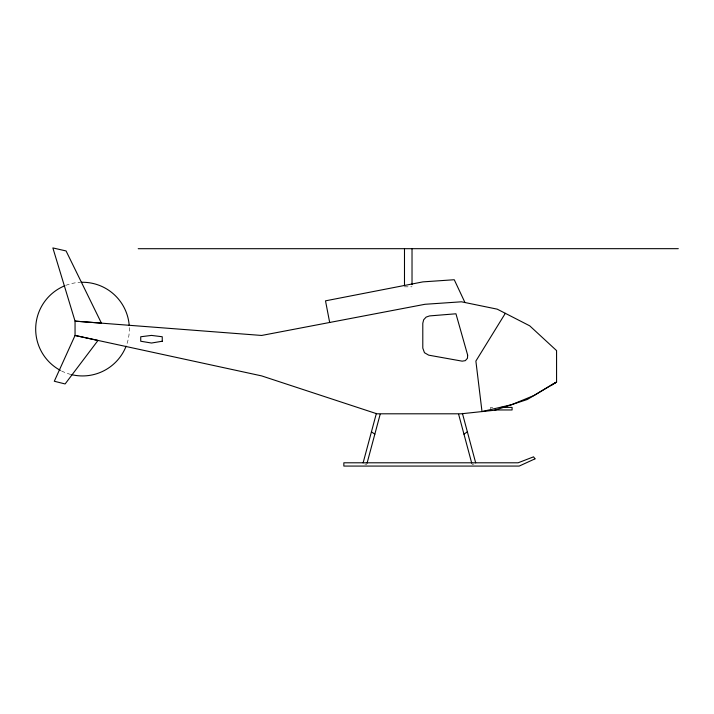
<?xml version="1.0" encoding="UTF-8"?>
<svg xmlns="http://www.w3.org/2000/svg" width="714" height="714" viewBox="0 0 714 714"><rect width="100%" height="100%" fill="white"/><g stroke="black" fill="none" stroke-linecap="round" stroke-linejoin="round"><path stroke-width="0.54" stroke-dasharray="3.57 2.68" d="M472.034 464.305L473.98 464.055M404.49 286.814L412.023 286.814M492.74 407.382L490.589 407.382L490.589 409.961M364.809 464.055L366.764 464.305M129.332 327.619A46.847 46.829 -46.9 0 1 126.521 345.121M70.748 374.439A46.847 46.829 -46.9 0 1 61.368 370.896M65.822 285.341A46.847 46.829 -46.9 0 1 79.932 282.333"/><path stroke-width="1.07" d="M363.114 462.877L376.376 413.388M367.05 463.225L380.151 414.334M505.325 313.321L475.881 361.079L482.004 411.576L511.599 404.686L534.134 395.449L549.655 386.024M463.957 434.166L467.367 431.827M550.565 385.747L556.572 382.044L556.572 350.601L529.717 325.825L497.212 309.153L461.422 301.799L424.973 304.289L261.627 335.455L75.05 321.13L52.863 247.928L66.072 250.944L101.406 323.103L75.05 321.13L75.05 335.455L54.3 381.249L65.117 383.953L97.988 340.462L75.05 335.455L261.627 375.894L376.921 413.799L461.19 413.799L495.007 410.184L527.289 399.483L556.572 382.061M550.565 385.471L556.572 382.044M138.213 248.704L678.3 248.668M501.335 407.382L512.09 407.382L512.09 409.961L494.891 409.961M371.432 431.827L374.841 434.166M464.957 302.522L454.256 279.736L422.911 281.878L325.504 300.844L329.672 322.469M462.422 413.388L475.685 462.877M458.647 414.334L471.749 463.225M412.023 248.686L412.023 284.636M404.49 248.686L404.49 285.725M81.039 282.289A46.847 46.829 -46.9 0 1 129.207 325.406M126.128 346.165A46.847 46.829 -46.9 0 1 71.828 374.707M60.387 370.387A46.847 46.829 -46.9 0 1 64.778 285.761M467.652 355.108L467.456 358.285L465.314 360.65L462.172 361.159L428.703 355.161L424.464 352.707L422.795 348.102L422.795 323.263L423.679 319.756L426.133 317.096L429.56 315.918L455.951 313.785L467.652 355.108M534.991 458.843L519.212 466.072L343.845 466.072L343.845 462.797L518.105 462.797L533.563 456.835L534.991 458.843M162.248 341.238L151.493 343.032L140.729 341.238L140.729 336.758L151.493 335.41L162.248 336.758L162.248 341.238"/></g></svg>
